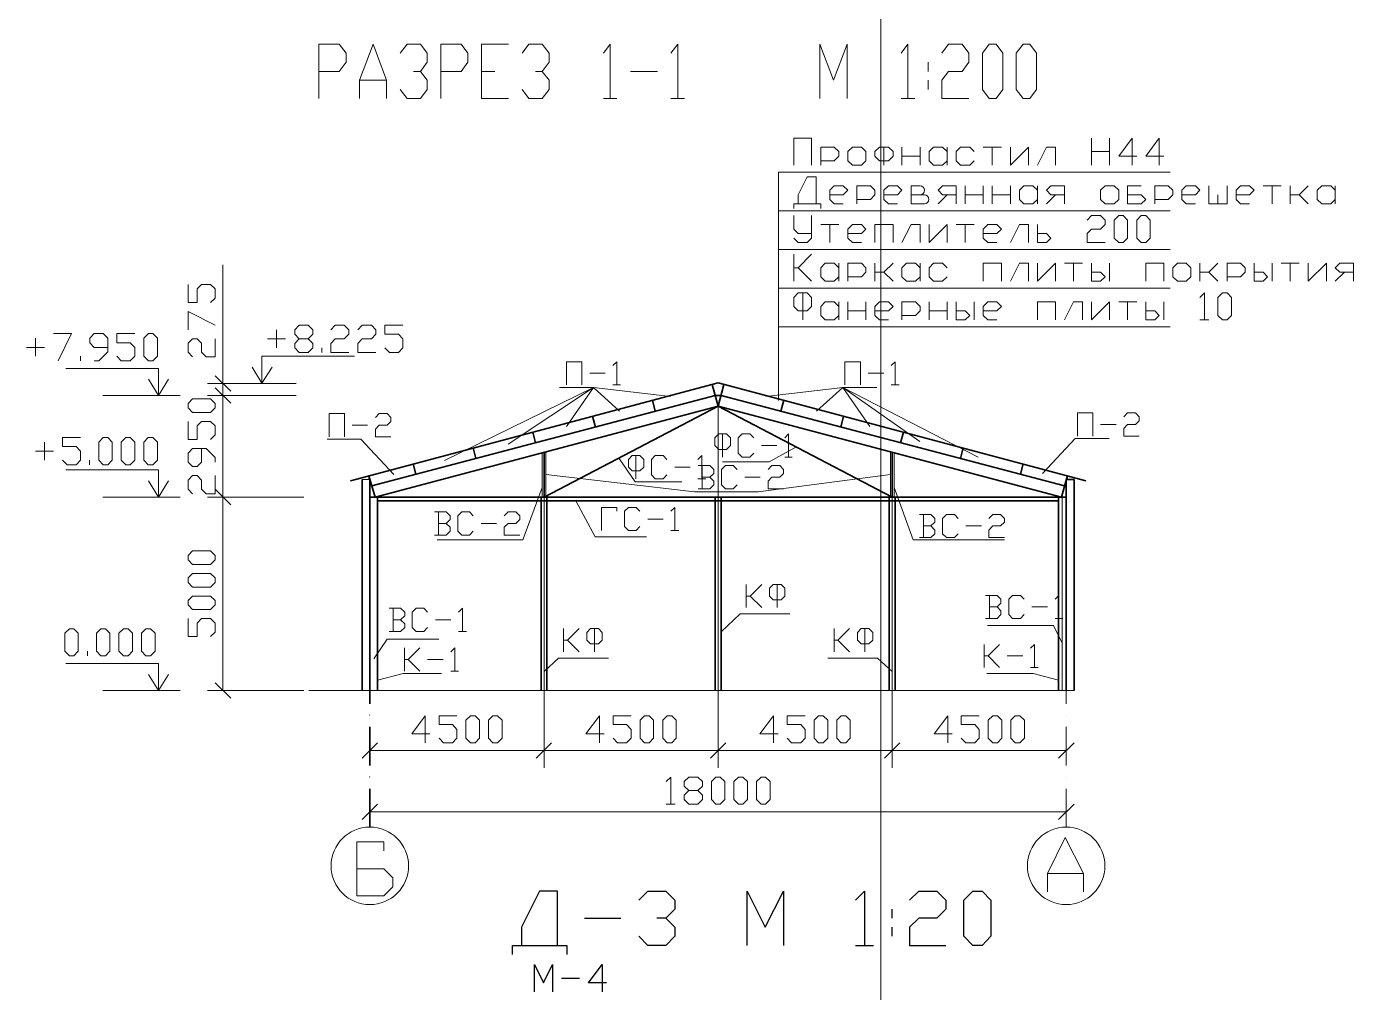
# Model space of a CAD drawing. Header units: millimetres. Extents: x -258556 to -95372, y 16759 to 83874.
# Drawn here: x -128667.5 to -128496.6, y 41715.3 to 41839.7 of the extents above; entities that cross this region are included whole.
import ezdxf

# ---------------------------------------------------------------- set-up
doc = ezdxf.new("R2010")
doc.units = ezdxf.units.MM
doc.header["$LTSCALE"] = 0.5
doc.layers.add('ТОЛСТЫЕ3', color=7, linetype='Continuous', lineweight=50)

msp = doc.modelspace()

# ---------------------------------------------------------------- linework, layer by layer
at = {"color": 7, "linetype": 'Continuous', "lineweight": 18, "true_color": 0x000007}
for points in [[(-128629.892, 41830.49), (-128629.892, 41837.46), (-128627.259, 41837.46), (-128626.398, 41836.307), (-128626.398, 41835.137), (-128627.259, 41833.967), (-128629.892, 41833.967)], [(-128624.66, 41830.49), (-128624.66, 41832.814), (-128622.905, 41837.46), (-128621.166, 41832.814), (-128621.166, 41830.49)], [(-128619.428, 41831.643), (-128618.533, 41830.49), (-128616.795, 41830.49), (-128615.935, 41831.643), (-128615.935, 41832.814), (-128616.795, 41833.967), (-128617.69, 41833.967), (-128616.795, 41833.967), (-128615.935, 41835.137), (-128615.935, 41836.307), (-128616.795, 41837.46), (-128618.533, 41837.46), (-128619.428, 41836.307)], [(-128614.179, 41830.49), (-128614.179, 41837.46), (-128611.58, 41837.46), (-128610.703, 41836.307), (-128610.703, 41835.137), (-128611.58, 41833.967), (-128614.179, 41833.967)], [(-128608.965, 41830.49), (-128608.965, 41837.46), (-128605.471, 41837.46)], [(-128603.716, 41831.643), (-128602.855, 41830.49), (-128601.117, 41830.49), (-128600.239, 41831.643), (-128600.239, 41832.814), (-128601.117, 41833.967), (-128601.977, 41833.967), (-128601.117, 41833.967), (-128600.239, 41835.137), (-128600.239, 41836.307), (-128601.117, 41837.46), (-128602.855, 41837.46), (-128603.716, 41836.307)], [(-128593.252, 41836.307), (-128592.392, 41837.46), (-128592.392, 41830.49)], [(-128584.544, 41836.307), (-128583.666, 41837.46), (-128583.666, 41830.49)], [(-128565.372, 41830.49), (-128565.372, 41837.46), (-128563.6, 41832.814), (-128561.861, 41837.46), (-128561.861, 41830.49)], [(-128554.909, 41836.307), (-128554.014, 41837.46), (-128554.014, 41830.49)], [(-128549.66, 41836.307), (-128548.782, 41837.46), (-128547.044, 41837.46), (-128546.183, 41836.307), (-128546.183, 41835.137), (-128547.044, 41833.967), (-128548.782, 41833.967), (-128549.66, 41832.814), (-128549.66, 41830.49), (-128546.183, 41830.49)], [(-128608.965, 41833.967), (-128607.226, 41833.967), (-128607.226, 41833.967)], [(-128589.776, 41833.967), (-128586.299, 41833.967), (-128586.299, 41833.967)], [(-128551.398, 41835.137), (-128551.398, 41833.967), (-128551.398, 41833.967)], [(-128624.66, 41832.814), (-128621.166, 41832.814), (-128621.166, 41832.814)], [(-128551.398, 41832.814), (-128551.398, 41831.643), (-128551.398, 41831.643)], [(-128608.965, 41830.49), (-128605.471, 41830.49), (-128605.471, 41830.49)], [(-128593.252, 41830.49), (-128591.514, 41830.49), (-128591.514, 41830.49)], [(-128584.544, 41830.49), (-128582.789, 41830.49), (-128582.789, 41830.49)], [(-128554.909, 41830.49), (-128553.136, 41830.49), (-128553.136, 41830.49)]]:
    msp.add_lwpolyline(points, dxfattribs=at)
for points in [[(-128543.55, 41830.49), (-128544.411, 41831.643), (-128544.411, 41836.307), (-128543.55, 41837.46), (-128542.673, 41837.46), (-128541.812, 41836.307), (-128541.812, 41831.643), (-128542.673, 41830.49)], [(-128539.196, 41830.49), (-128540.074, 41831.643), (-128540.074, 41836.307), (-128539.196, 41837.46), (-128538.318, 41837.46), (-128537.458, 41836.307), (-128537.458, 41831.643), (-128538.318, 41830.49)]]:
    msp.add_lwpolyline(points, close=True, dxfattribs=at)
at = {"color": 7, "linetype": 'Continuous', "lineweight": 13, "true_color": 0x000007}
for points in [[(-128568.728, 41821.885), (-128568.728, 41825.362), (-128566.422, 41825.362), (-128566.422, 41821.885)], [(-128530.368, 41821.885), (-128530.368, 41825.362), (-128530.368, 41825.362)], [(-128528.044, 41825.362), (-128528.044, 41821.885), (-128528.044, 41821.885)], [(-128524.551, 41823.056), (-128526.874, 41823.056), (-128525.136, 41825.362), (-128525.136, 41821.885)], [(-128521.057, 41823.056), (-128523.398, 41823.056), (-128521.642, 41825.362), (-128521.642, 41821.885)], [(-128565.252, 41821.885), (-128565.252, 41824.191), (-128563.514, 41824.191), (-128562.911, 41823.623), (-128562.911, 41823.056), (-128563.514, 41822.453), (-128565.252, 41822.453)], [(-128557.112, 41821.885), (-128557.112, 41824.191), (-128557.697, 41824.191), (-128558.265, 41823.623), (-128558.265, 41823.056), (-128557.697, 41822.453), (-128556.526, 41822.453), (-128555.941, 41823.056), (-128555.941, 41823.623), (-128556.526, 41824.191), (-128557.112, 41824.191)], [(-128554.788, 41821.885), (-128554.788, 41824.191), (-128554.788, 41823.056), (-128552.448, 41823.056), (-128552.448, 41824.191), (-128552.448, 41821.885)], [(-128545.478, 41822.453), (-128546.063, 41821.885), (-128547.233, 41821.885), (-128547.801, 41822.453), (-128547.801, 41823.623), (-128547.233, 41824.191), (-128546.063, 41824.191), (-128545.478, 41823.623)], [(-128543.154, 41821.885), (-128543.154, 41824.191), (-128544.325, 41824.191), (-128541.984, 41824.191)], [(-128540.831, 41824.191), (-128540.831, 41821.885), (-128538.508, 41824.191), (-128538.508, 41821.885)], [(-128537.337, 41821.885), (-128536.184, 41824.191), (-128535.014, 41824.191), (-128535.014, 41821.885)], [(-128530.368, 41823.623), (-128528.044, 41823.623), (-128528.044, 41823.623)], [(-128570.69, 41791.562), (-128570.69, 41820.99), (-128570.69, 41820.99)], [(-128570.69, 41820.99), (-128520.231, 41820.99), (-128520.231, 41820.99)], [(-128568.728, 41816.309), (-128568.728, 41816.894), (-128565.82, 41816.894), (-128565.82, 41820.388), (-128566.99, 41820.388), (-128568.16, 41818.048), (-128568.16, 41816.894), (-128565.252, 41816.894), (-128565.252, 41816.309)], [(-128564.081, 41818.048), (-128562.343, 41818.048), (-128561.758, 41818.65), (-128562.343, 41819.218), (-128563.514, 41819.218), (-128564.081, 41818.65), (-128564.081, 41817.48), (-128563.514, 41816.894), (-128562.343, 41816.894)], [(-128560.605, 41816.894), (-128560.605, 41819.218), (-128558.85, 41819.218), (-128558.265, 41818.65), (-128558.265, 41818.048), (-128558.85, 41817.48), (-128560.605, 41817.48)], [(-128557.112, 41818.048), (-128555.356, 41818.048), (-128554.788, 41818.65), (-128555.356, 41819.218), (-128556.526, 41819.218), (-128557.112, 41818.65), (-128557.112, 41817.48), (-128556.526, 41816.894), (-128555.356, 41816.894)], [(-128553.618, 41816.894), (-128553.618, 41819.218), (-128552.448, 41819.218)], [(-128550.142, 41816.894), (-128548.971, 41818.048), (-128549.556, 41818.048), (-128550.142, 41818.65), (-128549.556, 41819.218), (-128547.801, 41819.218), (-128547.801, 41818.048), (-128548.971, 41818.048), (-128547.801, 41818.048), (-128547.801, 41816.894)], [(-128546.648, 41816.894), (-128546.648, 41819.218), (-128546.648, 41818.048), (-128544.325, 41818.048), (-128544.325, 41819.218), (-128544.325, 41816.894)], [(-128543.154, 41816.894), (-128543.154, 41819.218), (-128543.154, 41818.048), (-128540.831, 41818.048), (-128540.831, 41819.218), (-128540.831, 41816.894)], [(-128536.184, 41816.894), (-128535.014, 41818.048), (-128535.599, 41818.048), (-128536.184, 41818.65), (-128535.599, 41819.218), (-128533.861, 41819.218), (-128533.861, 41818.048), (-128535.014, 41818.048), (-128533.861, 41818.048), (-128533.861, 41816.894)], [(-128523.965, 41819.218), (-128525.721, 41819.218), (-128525.721, 41816.894), (-128523.965, 41816.894), (-128523.398, 41817.48), (-128523.965, 41818.048), (-128525.721, 41818.048)], [(-128522.227, 41816.894), (-128522.227, 41819.218), (-128520.489, 41819.218), (-128519.904, 41818.65), (-128519.904, 41818.048), (-128520.489, 41817.48), (-128522.227, 41817.48)], [(-128518.734, 41818.048), (-128516.996, 41818.048), (-128516.41, 41818.65), (-128516.996, 41819.218), (-128518.166, 41819.218), (-128518.734, 41818.65), (-128518.734, 41817.48), (-128518.166, 41816.894), (-128516.996, 41816.894)], [(-128515.257, 41816.894), (-128515.257, 41819.218), (-128515.257, 41816.894), (-128514.087, 41816.894), (-128514.087, 41818.048), (-128514.087, 41816.894), (-128512.917, 41816.894), (-128512.917, 41819.218)], [(-128511.764, 41818.048), (-128510.008, 41818.048), (-128509.44, 41818.65), (-128510.008, 41819.218), (-128511.179, 41819.218), (-128511.764, 41818.65), (-128511.764, 41817.48), (-128511.179, 41816.894), (-128510.008, 41816.894)], [(-128507.117, 41816.894), (-128507.117, 41819.218), (-128508.27, 41819.218), (-128505.947, 41819.218)], [(-128504.794, 41816.894), (-128504.794, 41819.218), (-128504.794, 41818.048), (-128503.624, 41818.048), (-128502.453, 41819.218), (-128503.624, 41818.048), (-128502.453, 41816.894)], [(-128552.448, 41818.048), (-128553.618, 41818.048), (-128551.88, 41818.048)], [(-128551.88, 41816.894), (-128553.618, 41816.894), (-128553.618, 41816.894)], [(-128570.69, 41816.017), (-128520.231, 41816.017), (-128520.231, 41816.017)], [(-128568.728, 41812.489), (-128568.16, 41811.904), (-128566.99, 41811.904), (-128566.422, 41812.489), (-128566.422, 41815.397), (-128566.422, 41813.074), (-128568.16, 41813.074), (-128568.728, 41813.659), (-128568.728, 41815.397)], [(-128530.953, 41814.812), (-128530.368, 41815.397), (-128529.197, 41815.397), (-128528.629, 41814.812), (-128528.629, 41814.244), (-128529.197, 41813.659), (-128530.368, 41813.659), (-128530.953, 41813.074), (-128530.953, 41811.904), (-128528.629, 41811.904)], [(-128564.081, 41811.904), (-128564.081, 41814.244), (-128565.252, 41814.244), (-128562.911, 41814.244)], [(-128561.758, 41813.074), (-128560.02, 41813.074), (-128559.435, 41813.659), (-128560.02, 41814.244), (-128561.173, 41814.244), (-128561.758, 41813.659), (-128561.758, 41812.489), (-128561.173, 41811.904), (-128560.02, 41811.904)], [(-128558.265, 41811.904), (-128558.265, 41814.244), (-128555.941, 41814.244), (-128555.941, 41811.904)], [(-128554.788, 41811.904), (-128553.618, 41814.244), (-128552.448, 41814.244), (-128552.448, 41811.904)], [(-128551.295, 41814.244), (-128551.295, 41811.904), (-128548.971, 41814.244), (-128548.971, 41811.904)], [(-128546.648, 41811.904), (-128546.648, 41814.244), (-128547.801, 41814.244), (-128545.478, 41814.244)], [(-128544.325, 41813.074), (-128542.569, 41813.074), (-128541.984, 41813.659), (-128542.569, 41814.244), (-128543.74, 41814.244), (-128544.325, 41813.659), (-128544.325, 41812.489), (-128543.74, 41811.904), (-128542.569, 41811.904)], [(-128540.831, 41811.904), (-128539.661, 41814.244), (-128538.508, 41814.244), (-128538.508, 41811.904)], [(-128570.69, 41811.026), (-128520.231, 41811.026), (-128520.231, 41811.026)], [(-128568.728, 41806.93), (-128568.728, 41810.424), (-128568.728, 41810.424)], [(-128566.422, 41810.424), (-128568.16, 41808.668), (-128568.728, 41808.668)], [(-128642.248, 41809.064), (-128642.248, 41793.765), (-128642.248, 41791.785)], [(-128568.16, 41808.668), (-128566.422, 41806.93), (-128566.422, 41806.93)], [(-128561.758, 41806.93), (-128561.758, 41809.253), (-128560.02, 41809.253), (-128559.435, 41808.668), (-128559.435, 41808.083), (-128560.02, 41807.515), (-128561.758, 41807.515)], [(-128558.265, 41806.93), (-128558.265, 41809.253), (-128558.265, 41808.083), (-128557.112, 41808.083), (-128555.941, 41809.253), (-128557.112, 41808.083), (-128555.941, 41806.93)], [(-128548.971, 41807.515), (-128549.556, 41806.93), (-128550.709, 41806.93), (-128551.295, 41807.515), (-128551.295, 41808.668), (-128550.709, 41809.253), (-128549.556, 41809.253), (-128548.971, 41808.668)], [(-128544.325, 41806.93), (-128544.325, 41809.253), (-128541.984, 41809.253), (-128541.984, 41806.93)], [(-128540.831, 41806.93), (-128539.661, 41809.253), (-128538.508, 41809.253), (-128538.508, 41806.93)], [(-128537.337, 41809.253), (-128537.337, 41806.93), (-128535.014, 41809.253), (-128535.014, 41806.93)], [(-128532.691, 41806.93), (-128532.691, 41809.253), (-128533.861, 41809.253), (-128531.521, 41809.253)], [(-128528.044, 41806.93), (-128528.044, 41809.253), (-128528.044, 41809.253)], [(-128523.398, 41806.93), (-128523.398, 41809.253), (-128521.057, 41809.253), (-128521.057, 41806.93)], [(-128516.41, 41806.93), (-128516.41, 41809.253), (-128516.41, 41808.083), (-128515.257, 41808.083), (-128514.087, 41809.253), (-128515.257, 41808.083), (-128514.087, 41806.93)], [(-128512.917, 41806.93), (-128512.917, 41809.253), (-128511.179, 41809.253), (-128510.593, 41808.668), (-128510.593, 41808.083), (-128511.179, 41807.515), (-128512.917, 41807.515)], [(-128507.117, 41806.93), (-128507.117, 41809.253), (-128507.117, 41809.253)], [(-128504.794, 41806.93), (-128504.794, 41809.253), (-128505.947, 41809.253), (-128503.624, 41809.253)], [(-128502.453, 41809.253), (-128502.453, 41806.93), (-128500.13, 41809.253), (-128500.13, 41806.93)], [(-128498.977, 41806.93), (-128497.807, 41808.083), (-128498.392, 41808.083), (-128498.977, 41808.668), (-128498.392, 41809.253), (-128496.636, 41809.253), (-128496.636, 41808.083), (-128497.807, 41808.083), (-128496.636, 41808.083), (-128496.636, 41806.93)], [(-128643.832, 41804.194), (-128643.264, 41804.762), (-128643.264, 41805.932), (-128643.832, 41806.5), (-128645.002, 41806.5), (-128645.57, 41805.932), (-128645.57, 41804.194), (-128646.74, 41804.194), (-128646.74, 41806.5)], [(-128642.248, 41790.219), (-128642.248, 41792.233), (-128642.248, 41807.498)], [(-128570.69, 41806.035), (-128520.231, 41806.035), (-128520.231, 41806.035)], [(-128567.575, 41801.939), (-128567.575, 41805.433), (-128568.16, 41805.433), (-128568.728, 41804.848), (-128568.728, 41803.677), (-128568.16, 41803.109), (-128566.99, 41803.109), (-128566.422, 41803.677), (-128566.422, 41804.848), (-128566.99, 41805.433), (-128567.575, 41805.433)], [(-128516.41, 41804.848), (-128515.825, 41805.433), (-128515.825, 41801.939)], [(-128646.74, 41800.683), (-128646.74, 41803.023), (-128643.264, 41801.285)], [(-128561.758, 41801.939), (-128561.758, 41804.28), (-128561.758, 41803.109), (-128559.435, 41803.109), (-128559.435, 41804.28), (-128559.435, 41801.939)], [(-128558.265, 41803.109), (-128556.526, 41803.109), (-128555.941, 41803.677), (-128556.526, 41804.28), (-128557.697, 41804.28), (-128558.265, 41803.677), (-128558.265, 41802.524), (-128557.697, 41801.939), (-128556.526, 41801.939)], [(-128554.788, 41801.939), (-128554.788, 41804.28), (-128553.05, 41804.28), (-128552.448, 41803.677), (-128552.448, 41803.109), (-128553.05, 41802.524), (-128554.788, 41802.524)], [(-128551.295, 41801.939), (-128551.295, 41804.28), (-128551.295, 41803.109), (-128548.971, 41803.109), (-128548.971, 41804.28), (-128548.971, 41801.939)], [(-128545.478, 41801.939), (-128545.478, 41804.28), (-128545.478, 41804.28)], [(-128544.325, 41803.109), (-128542.569, 41803.109), (-128541.984, 41803.677), (-128542.569, 41804.28), (-128543.74, 41804.28), (-128544.325, 41803.677), (-128544.325, 41802.524), (-128543.74, 41801.939), (-128542.569, 41801.939)], [(-128537.337, 41801.939), (-128537.337, 41804.28), (-128535.014, 41804.28), (-128535.014, 41801.939)], [(-128533.861, 41801.939), (-128532.691, 41804.28), (-128531.521, 41804.28), (-128531.521, 41801.939)], [(-128530.368, 41804.28), (-128530.368, 41801.939), (-128528.044, 41804.28), (-128528.044, 41801.939)], [(-128525.721, 41801.939), (-128525.721, 41804.28), (-128526.874, 41804.28), (-128524.551, 41804.28)], [(-128521.057, 41801.939), (-128521.057, 41804.28), (-128521.057, 41804.28)], [(-128631.268, 41799.513), (-128630.683, 41798.927), (-128630.683, 41798.36), (-128631.268, 41797.757), (-128632.439, 41797.757), (-128633.007, 41798.36), (-128633.007, 41798.927), (-128632.439, 41799.513), (-128631.268, 41799.513), (-128630.683, 41800.098), (-128630.683, 41800.666), (-128631.268, 41801.268), (-128632.439, 41801.268), (-128633.007, 41800.666), (-128633.007, 41800.098), (-128632.439, 41799.513)], [(-128628.36, 41800.666), (-128627.775, 41801.268), (-128626.622, 41801.268), (-128626.037, 41800.666), (-128626.037, 41800.098), (-128626.622, 41799.513), (-128627.775, 41799.513), (-128628.36, 41798.927), (-128628.36, 41797.757), (-128626.037, 41797.757)], [(-128624.866, 41800.666), (-128624.299, 41801.268), (-128623.128, 41801.268), (-128622.543, 41800.666), (-128622.543, 41800.098), (-128623.128, 41799.513), (-128624.299, 41799.513), (-128624.866, 41798.927), (-128624.866, 41797.757), (-128622.543, 41797.757)], [(-128621.39, 41798.36), (-128620.805, 41797.757), (-128619.635, 41797.757), (-128619.067, 41798.36), (-128619.067, 41799.513), (-128619.635, 41800.098), (-128621.39, 41800.098), (-128621.39, 41801.268), (-128619.067, 41801.268)], [(-128516.41, 41801.939), (-128515.257, 41801.939), (-128515.257, 41801.939)], [(-128666.394, 41797.275), (-128666.394, 41799.581), (-128666.394, 41799.581)], [(-128664.053, 41800.184), (-128661.747, 41800.184), (-128663.485, 41796.673)], [(-128658.839, 41796.673), (-128658.236, 41796.673), (-128657.083, 41797.843), (-128657.083, 41799.581), (-128657.668, 41800.184), (-128658.839, 41800.184), (-128659.406, 41799.581), (-128659.406, 41799.014), (-128658.839, 41798.411), (-128657.083, 41798.411)], [(-128655.93, 41797.275), (-128655.345, 41796.673), (-128654.192, 41796.673), (-128653.59, 41797.275), (-128653.59, 41798.411), (-128654.192, 41799.014), (-128655.93, 41799.014), (-128655.93, 41800.184), (-128653.59, 41800.184)], [(-128635.347, 41798.36), (-128635.347, 41800.666), (-128635.347, 41800.666)], [(-128570.69, 41801.061), (-128520.231, 41801.061), (-128520.231, 41801.061)], [(-128665.223, 41798.411), (-128667.547, 41798.411), (-128667.547, 41798.411)], [(-128646.172, 41797.206), (-128646.74, 41797.774), (-128646.74, 41798.945), (-128646.172, 41799.513), (-128645.57, 41799.513), (-128645.002, 41798.945), (-128645.002, 41797.774), (-128644.4, 41797.206), (-128643.264, 41797.206), (-128643.264, 41799.513)], [(-128634.177, 41799.513), (-128636.5, 41799.513), (-128636.5, 41799.513)], [(-128629.53, 41797.757), (-128629.53, 41798.36), (-128629.53, 41798.36)], [(-128660.577, 41796.673), (-128660.577, 41797.275), (-128660.577, 41797.275)], [(-128635.915, 41795.864), (-128637.223, 41793.816), (-128637.223, 41797.293)], [(-128637.223, 41797.293), (-128625.297, 41797.293), (-128625.297, 41797.293)], [(-128598.019, 41793.575), (-128598.019, 41796.57), (-128596.006, 41796.57), (-128596.006, 41793.575)], [(-128592.013, 41796.071), (-128591.531, 41796.57), (-128591.531, 41793.575)], [(-128562.154, 41793.575), (-128562.154, 41796.57), (-128560.14, 41796.57), (-128560.14, 41793.575)], [(-128556.165, 41796.071), (-128555.649, 41796.57), (-128555.649, 41793.575)], [(-128649.27, 41794.298), (-128650.543, 41792.233), (-128650.543, 41795.709), (-128662.47, 41795.709)], [(-128637.223, 41793.816), (-128638.497, 41795.864), (-128638.497, 41795.864)], [(-128595.007, 41795.072), (-128593.011, 41795.072), (-128593.011, 41795.072)], [(-128559.159, 41795.072), (-128557.146, 41795.072), (-128557.146, 41795.072)], [(-128650.543, 41792.233), (-128651.851, 41794.298), (-128651.851, 41794.298)], [(-128632.817, 41793.765), (-128644.245, 41793.765), (-128642.885, 41793.765)], [(-128643.264, 41793.214), (-128641.25, 41791.217), (-128641.25, 41791.217)], [(-128642.248, 41794.212), (-128642.248, 41792.233), (-128642.248, 41779.119), (-128642.248, 41777.14)], [(-128625.83, 41781.236), (-128578.469, 41793.833), (-128578.469, 41793.833)], [(-128613.697, 41783.834), (-128594.526, 41793.248), (-128605.505, 41785.951)], [(-128598.914, 41793.248), (-128594.526, 41793.248), (-128584.596, 41792.078)], [(-128598.019, 41788.223), (-128594.526, 41793.248), (-128591.152, 41790.185)], [(-128592.013, 41793.575), (-128591.032, 41793.575), (-128591.032, 41793.575)], [(-128531.108, 41781.236), (-128578.469, 41793.833), (-128578.469, 41793.833)], [(-128558.024, 41793.248), (-128562.412, 41793.248), (-128572.342, 41792.078)], [(-128558.936, 41788.223), (-128562.412, 41793.248), (-128565.785, 41790.185)], [(-128552.482, 41786.295), (-128562.412, 41793.248), (-128544.961, 41784.248)], [(-128556.165, 41793.575), (-128555.167, 41793.575), (-128555.167, 41793.575)], [(-128647.755, 41792.233), (-128657.703, 41792.233), (-128657.703, 41792.233)], [(-128632.817, 41792.233), (-128644.245, 41792.233), (-128644.245, 41792.233)], [(-128632.817, 41792.233), (-128644.245, 41792.233), (-128642.885, 41792.233)], [(-128622.664, 41779.119), (-128623.077, 41780.582), (-128578.847, 41792.233)], [(-128534.257, 41779.119), (-128533.861, 41780.582), (-128578.09, 41792.233), (-128578.847, 41792.233)], [(-128628.584, 41786.898), (-128628.584, 41789.892), (-128626.605, 41789.892), (-128626.605, 41786.898)], [(-128622.664, 41779.119), (-128578.469, 41790.822), (-128578.469, 41790.822)], [(-128622.612, 41789.393), (-128622.113, 41789.892), (-128621.115, 41789.892), (-128620.616, 41789.393), (-128620.616, 41788.877), (-128621.115, 41788.395), (-128622.113, 41788.395), (-128622.612, 41787.896), (-128622.612, 41786.898), (-128620.616, 41786.898)], [(-128534.257, 41779.119), (-128578.469, 41790.822), (-128578.469, 41790.822)], [(-128578.469, 41779.119), (-128578.469, 41790.822), (-128578.469, 41790.822)], [(-128532.192, 41786.984), (-128532.192, 41789.978), (-128530.213, 41789.978), (-128530.213, 41786.984)], [(-128526.22, 41789.479), (-128525.721, 41789.978), (-128524.723, 41789.978), (-128524.224, 41789.479), (-128524.224, 41788.963), (-128524.723, 41788.481), (-128525.721, 41788.481), (-128526.22, 41787.982), (-128526.22, 41786.984), (-128524.224, 41786.984)], [(-128643.832, 41786.554), (-128643.264, 41787.139), (-128643.264, 41788.292), (-128643.832, 41788.877), (-128645.002, 41788.877), (-128645.57, 41788.292), (-128645.57, 41786.554), (-128646.74, 41786.554), (-128646.74, 41788.877)], [(-128625.606, 41788.395), (-128623.61, 41788.395), (-128623.61, 41788.395)], [(-128529.214, 41788.481), (-128527.218, 41788.481), (-128527.218, 41788.481)], [(-128665.241, 41783.886), (-128665.241, 41786.192), (-128665.241, 41786.192)], [(-128662.9, 41783.886), (-128662.332, 41783.284), (-128661.162, 41783.284), (-128660.577, 41783.886), (-128660.577, 41785.022), (-128661.162, 41785.624), (-128662.9, 41785.624), (-128662.9, 41786.795), (-128660.577, 41786.795)], [(-128628.825, 41786.571), (-128624.471, 41786.571), (-128620.22, 41782.045)], [(-128577.884, 41784.282), (-128577.884, 41787.276), (-128578.383, 41787.276), (-128578.882, 41786.76), (-128578.882, 41785.779), (-128578.383, 41785.263), (-128577.385, 41785.263), (-128576.886, 41785.779), (-128576.886, 41786.76), (-128577.385, 41787.276), (-128577.884, 41787.276)], [(-128573.891, 41784.781), (-128574.39, 41784.282), (-128575.388, 41784.282), (-128575.887, 41784.781), (-128575.887, 41786.76), (-128575.388, 41787.276), (-128574.39, 41787.276), (-128573.891, 41786.76)], [(-128569.898, 41786.76), (-128569.417, 41787.276), (-128569.417, 41784.282)], [(-128554.96, 41786.123), (-128547.25, 41784.093), (-128547.25, 41784.093)], [(-128528.096, 41786.657), (-128532.484, 41786.657), (-128536.701, 41782.148)], [(-128664.07, 41785.022), (-128666.394, 41785.022), (-128666.394, 41785.022)], [(-128643.264, 41783.645), (-128643.264, 41784.23), (-128644.4, 41785.383), (-128646.172, 41785.383), (-128646.74, 41784.798), (-128646.74, 41783.645), (-128646.172, 41783.06), (-128645.57, 41783.06), (-128645.002, 41783.645), (-128645.002, 41785.383)], [(-128601.134, 41779.119), (-128601.134, 41784.833), (-128601.134, 41784.833)], [(-128600.652, 41779.119), (-128600.652, 41784.953), (-128600.652, 41784.953)], [(-128589.053, 41781.494), (-128589.053, 41784.471), (-128589.535, 41784.471), (-128590.034, 41783.989), (-128590.034, 41782.991), (-128589.535, 41782.492), (-128588.537, 41782.492), (-128588.038, 41782.991), (-128588.038, 41783.989), (-128588.537, 41784.471), (-128589.053, 41784.471)], [(-128585.06, 41781.993), (-128585.542, 41781.494), (-128586.557, 41781.494), (-128587.039, 41781.993), (-128587.039, 41783.989), (-128586.557, 41784.471), (-128585.542, 41784.471), (-128585.06, 41783.989)], [(-128581.068, 41783.989), (-128580.568, 41784.471), (-128580.568, 41781.494)], [(-128577.918, 41783.662), (-128571.912, 41783.662), (-128568.47, 41785.538)], [(-128572.893, 41785.779), (-128570.914, 41785.779), (-128570.914, 41785.779)], [(-128569.898, 41784.282), (-128568.917, 41784.282), (-128568.917, 41784.282)], [(-128556.285, 41779.119), (-128556.285, 41784.953), (-128556.285, 41784.953)], [(-128556.045, 41744.235), (-128556.045, 41784.901), (-128556.045, 41784.901)], [(-128555.804, 41779.119), (-128555.804, 41784.833), (-128555.804, 41784.833)], [(-128649.27, 41781.201), (-128650.543, 41779.119), (-128650.543, 41782.63), (-128662.47, 41782.63)], [(-128659.424, 41783.284), (-128659.424, 41783.886), (-128659.424, 41783.886)], [(-128583.15, 41781.081), (-128589.156, 41781.081), (-128591.204, 41784.093)], [(-128584.045, 41782.991), (-128582.066, 41782.991), (-128582.066, 41782.991)], [(-128579.536, 41781.683), (-128579.02, 41782.165), (-128579.02, 41782.664), (-128579.536, 41783.181), (-128581.033, 41783.181)], [(-128580.517, 41783.181), (-128580.517, 41780.186), (-128580.517, 41780.186)], [(-128576.025, 41780.685), (-128576.541, 41780.186), (-128577.522, 41780.186), (-128578.039, 41780.685), (-128578.039, 41782.664), (-128577.522, 41783.181), (-128576.541, 41783.181), (-128576.025, 41782.664)], [(-128572.032, 41782.664), (-128571.551, 41783.181), (-128570.535, 41783.181), (-128570.053, 41782.664), (-128570.053, 41782.165), (-128570.535, 41781.683), (-128571.551, 41781.683), (-128572.032, 41781.167), (-128572.032, 41780.186), (-128570.053, 41780.186)], [(-128650.543, 41779.119), (-128651.851, 41781.201), (-128651.851, 41781.201)], [(-128646.172, 41779.566), (-128646.74, 41780.152), (-128646.74, 41781.322), (-128646.172, 41781.89), (-128645.57, 41781.89), (-128645.002, 41781.322), (-128645.002, 41780.152), (-128644.4, 41779.566), (-128643.264, 41779.566), (-128643.264, 41781.89)], [(-128623.318, 41781.391), (-128624.316, 41781.391), (-128624.316, 41781.391)], [(-128623.077, 41780.582), (-128623.472, 41781.924), (-128623.472, 41781.924)], [(-128623.472, 41781.924), (-128623.472, 41781.391), (-128623.318, 41781.391)], [(-128600.652, 41782.045), (-128581.515, 41779.79), (-128573.323, 41779.79), (-128556.285, 41782.045)], [(-128581.068, 41781.494), (-128580.052, 41781.494), (-128580.052, 41781.494)], [(-128581.033, 41780.186), (-128579.536, 41780.186), (-128579.02, 41780.685), (-128579.02, 41781.167), (-128579.536, 41781.683), (-128580.517, 41781.683)], [(-128575.027, 41781.683), (-128573.048, 41781.683), (-128573.048, 41781.683)], [(-128533.861, 41780.582), (-128533.465, 41781.924), (-128533.465, 41781.924)], [(-128533.465, 41781.924), (-128533.465, 41781.391), (-128533.62, 41781.391)], [(-128533.62, 41776.434), (-128533.62, 41781.391), (-128533.62, 41781.391)], [(-128647.755, 41779.119), (-128657.703, 41779.119), (-128657.703, 41779.119)], [(-128631.819, 41779.119), (-128644.245, 41779.119), (-128644.245, 41779.119)], [(-128641.25, 41778.138), (-128643.264, 41780.134), (-128643.264, 41780.134)], [(-128641.25, 41778.138), (-128643.264, 41780.134), (-128643.264, 41780.134)], [(-128642.248, 41754.216), (-128642.248, 41779.119), (-128642.248, 41779.119)], [(-128641.629, 41779.119), (-128640.269, 41779.119), (-128640.269, 41779.119)], [(-128614.678, 41773.612), (-128603.612, 41773.612), (-128601.134, 41780.358)], [(-128600.893, 41744.235), (-128600.893, 41780.1), (-128600.893, 41780.1)], [(-128578.469, 41744.235), (-128578.469, 41780.1), (-128578.469, 41780.1)], [(-128541.588, 41773.612), (-128553.343, 41773.612), (-128555.804, 41780.358)], [(-128534.136, 41779.119), (-128534.136, 41754.216), (-128534.136, 41754.216)], [(-128533.62, 41754.216), (-128533.62, 41779.119), (-128533.62, 41779.119)], [(-128596.814, 41778.637), (-128594.285, 41773.99), (-128587.693, 41773.99)], [(-128593.51, 41774.834), (-128593.51, 41777.794), (-128591.514, 41777.794), (-128591.514, 41777.312)], [(-128588.537, 41775.316), (-128589.018, 41774.834), (-128590.034, 41774.834), (-128590.516, 41775.316), (-128590.516, 41777.312), (-128590.034, 41777.794), (-128589.018, 41777.794), (-128588.537, 41777.312)], [(-128584.544, 41777.312), (-128584.045, 41777.794), (-128584.045, 41774.834)], [(-128613.491, 41775.729), (-128612.992, 41776.245), (-128612.992, 41776.727), (-128613.491, 41777.226), (-128614.988, 41777.226)], [(-128614.988, 41774.231), (-128613.491, 41774.231), (-128612.992, 41774.731), (-128612.992, 41775.23), (-128613.491, 41775.729), (-128614.489, 41775.729)], [(-128614.489, 41777.226), (-128614.489, 41774.231), (-128614.489, 41774.231)], [(-128610.014, 41774.731), (-128610.496, 41774.231), (-128611.494, 41774.231), (-128611.994, 41774.731), (-128611.994, 41776.727), (-128611.494, 41777.226), (-128610.496, 41777.226), (-128610.014, 41776.727)], [(-128608.999, 41775.729), (-128607.02, 41775.729), (-128607.02, 41775.729)], [(-128606.022, 41776.727), (-128605.523, 41777.226), (-128604.524, 41777.226), (-128604.025, 41776.727), (-128604.025, 41776.245), (-128604.524, 41775.729), (-128605.523, 41775.729), (-128606.022, 41775.23), (-128606.022, 41774.231), (-128604.025, 41774.231)], [(-128587.521, 41776.297), (-128585.542, 41776.297), (-128585.542, 41776.297)], [(-128551.054, 41775.402), (-128550.537, 41775.901), (-128550.537, 41776.383), (-128551.054, 41776.899), (-128552.551, 41776.899)], [(-128552.035, 41776.899), (-128552.035, 41773.904), (-128552.035, 41773.904)], [(-128547.56, 41774.404), (-128548.042, 41773.904), (-128549.04, 41773.904), (-128549.556, 41774.404), (-128549.556, 41776.383), (-128549.04, 41776.899), (-128548.042, 41776.899), (-128547.56, 41776.383)], [(-128543.585, 41776.383), (-128543.068, 41776.899), (-128542.087, 41776.899), (-128541.571, 41776.383), (-128541.571, 41775.901), (-128542.087, 41775.402), (-128543.068, 41775.402), (-128543.585, 41774.885), (-128543.585, 41773.904), (-128541.571, 41773.904)], [(-128584.544, 41774.834), (-128583.546, 41774.834), (-128583.546, 41774.834)], [(-128552.551, 41773.904), (-128551.054, 41773.904), (-128550.537, 41774.404), (-128550.537, 41774.885), (-128551.054, 41775.402), (-128552.035, 41775.402)], [(-128546.545, 41775.402), (-128544.566, 41775.402), (-128544.566, 41775.402)], [(-128533.62, 41774.937), (-128533.637, 41774.954), (-128533.637, 41774.954)], [(-128533.62, 41768.466), (-128533.62, 41773.44), (-128533.62, 41773.44)], [(-128574.838, 41764.921), (-128574.838, 41767.881), (-128574.838, 41767.881)], [(-128572.824, 41767.881), (-128574.339, 41766.384), (-128574.838, 41766.384)], [(-128570.845, 41764.921), (-128570.845, 41767.881), (-128571.361, 41767.881), (-128571.843, 41767.399), (-128571.843, 41766.384), (-128571.361, 41765.902), (-128570.346, 41765.902), (-128569.864, 41766.384), (-128569.864, 41767.399), (-128570.346, 41767.881), (-128570.845, 41767.881)], [(-128574.339, 41766.384), (-128572.824, 41764.921), (-128572.824, 41764.921)], [(-128542.535, 41764.973), (-128542.036, 41765.472), (-128542.036, 41765.971), (-128542.535, 41766.47), (-128544.015, 41766.47)], [(-128543.533, 41766.47), (-128543.533, 41763.475), (-128543.533, 41763.475)], [(-128539.041, 41763.992), (-128539.54, 41763.475), (-128540.539, 41763.475), (-128541.038, 41763.992), (-128541.038, 41765.971), (-128540.539, 41766.47), (-128539.54, 41766.47), (-128539.041, 41765.971)], [(-128535.049, 41765.971), (-128534.567, 41766.47), (-128534.567, 41763.475)], [(-128533.62, 41766.969), (-128533.637, 41766.986), (-128533.637, 41766.986)], [(-128533.62, 41760.481), (-128533.62, 41765.472), (-128533.62, 41765.472)], [(-128619.359, 41763.303), (-128618.843, 41763.82), (-128618.843, 41764.301), (-128619.359, 41764.8), (-128620.857, 41764.8)], [(-128620.34, 41764.8), (-128620.34, 41761.806), (-128620.34, 41761.806)], [(-128615.883, 41762.322), (-128616.365, 41761.806), (-128617.38, 41761.806), (-128617.862, 41762.322), (-128617.862, 41764.301), (-128617.38, 41764.8), (-128616.365, 41764.8), (-128615.883, 41764.301)], [(-128611.89, 41764.301), (-128611.374, 41764.8), (-128611.374, 41761.806)], [(-128569.227, 41764.078), (-128575.646, 41764.078), (-128578.09, 41761.789)], [(-128544.015, 41763.475), (-128542.535, 41763.475), (-128542.036, 41763.992), (-128542.036, 41764.473), (-128542.535, 41764.973), (-128543.533, 41764.973)], [(-128538.043, 41764.973), (-128536.064, 41764.973), (-128536.064, 41764.973)], [(-128643.832, 41761.152), (-128643.264, 41761.737), (-128643.264, 41762.89), (-128643.832, 41763.475), (-128645.002, 41763.475), (-128645.57, 41762.89), (-128645.57, 41761.152), (-128646.74, 41761.152), (-128646.74, 41763.475)], [(-128620.857, 41761.806), (-128619.359, 41761.806), (-128618.843, 41762.322), (-128618.843, 41762.804), (-128619.359, 41763.303), (-128620.34, 41763.303)], [(-128614.885, 41763.303), (-128612.888, 41763.303), (-128612.888, 41763.303)], [(-128598.381, 41759.207), (-128598.381, 41762.185), (-128598.381, 41762.185)], [(-128596.384, 41762.185), (-128597.882, 41760.705), (-128598.381, 41760.705)], [(-128594.405, 41759.207), (-128594.405, 41762.185), (-128594.904, 41762.185), (-128595.386, 41761.703), (-128595.386, 41760.705), (-128594.904, 41760.205), (-128593.889, 41760.205), (-128593.407, 41760.705), (-128593.407, 41761.703), (-128593.889, 41762.185), (-128594.405, 41762.185)], [(-128563.531, 41759.207), (-128563.531, 41762.185), (-128563.531, 41762.185)], [(-128561.552, 41762.185), (-128563.049, 41760.705), (-128563.531, 41760.705)], [(-128559.555, 41759.207), (-128559.555, 41762.185), (-128560.054, 41762.185), (-128560.536, 41761.703), (-128560.536, 41760.705), (-128560.054, 41760.205), (-128559.056, 41760.205), (-128558.557, 41760.705), (-128558.557, 41761.703), (-128559.056, 41762.185), (-128559.555, 41762.185)], [(-128543.757, 41762.598), (-128535.255, 41762.598), (-128535.255, 41762.598)], [(-128535.255, 41762.598), (-128534.136, 41760.309), (-128534.136, 41760.309)], [(-128535.049, 41763.475), (-128534.068, 41763.475), (-128534.068, 41763.475)], [(-128622.818, 41758.312), (-128621.097, 41760.825), (-128621.097, 41760.825)], [(-128621.097, 41760.825), (-128614.437, 41760.825), (-128614.437, 41760.825)], [(-128611.89, 41761.806), (-128610.892, 41761.806), (-128610.892, 41761.806)], [(-128597.882, 41760.705), (-128596.384, 41759.207), (-128596.384, 41759.207)], [(-128563.049, 41760.705), (-128561.552, 41759.207), (-128561.552, 41759.207)], [(-128659.716, 41758.674), (-128659.716, 41759.259), (-128659.716, 41759.259)], [(-128618.877, 41756.712), (-128618.877, 41759.689), (-128618.877, 41759.689)], [(-128616.881, 41759.689), (-128618.396, 41758.209), (-128618.877, 41758.209)], [(-128612.906, 41759.207), (-128612.389, 41759.689), (-128612.389, 41756.712)], [(-128544.187, 41757.159), (-128544.187, 41760.154), (-128544.187, 41760.154)], [(-128542.208, 41760.154), (-128543.705, 41758.657), (-128544.187, 41758.657)], [(-128543.705, 41758.657), (-128542.208, 41757.159), (-128542.208, 41757.159)], [(-128541.227, 41758.657), (-128539.213, 41758.657), (-128539.213, 41758.657)], [(-128538.232, 41759.655), (-128537.716, 41760.154), (-128537.716, 41757.159)], [(-128533.62, 41758.984), (-128533.637, 41759.001), (-128533.637, 41759.001)], [(-128649.27, 41756.282), (-128650.543, 41754.216), (-128650.543, 41757.71), (-128662.47, 41757.71)], [(-128618.396, 41758.209), (-128616.881, 41756.712), (-128616.881, 41756.712)], [(-128615.9, 41758.209), (-128613.887, 41758.209), (-128613.887, 41758.209)], [(-128600.893, 41756.677), (-128599.017, 41758.364), (-128592.598, 41758.364)], [(-128556.045, 41756.677), (-128557.92, 41758.364), (-128564.357, 41758.364)], [(-128538.232, 41757.159), (-128537.234, 41757.159), (-128537.234, 41757.159)], [(-128533.62, 41752.513), (-128533.62, 41757.486), (-128533.62, 41757.486)], [(-128650.543, 41754.216), (-128651.851, 41756.282), (-128651.851, 41756.282)], [(-128643.264, 41755.215), (-128641.25, 41753.218), (-128641.25, 41753.218)], [(-128622.337, 41755.524), (-128619.05, 41756.385), (-128614.11, 41756.385)], [(-128612.906, 41756.712), (-128611.907, 41756.712), (-128611.907, 41756.712)], [(-128534.618, 41755.524), (-128537.871, 41756.385), (-128543.843, 41756.385)], [(-128647.755, 41754.216), (-128657.703, 41754.216), (-128657.703, 41754.216)], [(-128631.819, 41754.216), (-128644.245, 41754.216), (-128644.245, 41754.216)], [(-128631.2, 41754.216), (-128532.622, 41754.216), (-128532.622, 41754.216)], [(-128615.59, 41748.64), (-128617.931, 41748.64), (-128616.193, 41750.964), (-128616.193, 41747.47)], [(-128614.42, 41748.055), (-128613.852, 41747.47), (-128612.682, 41747.47), (-128612.114, 41748.055), (-128612.114, 41749.208), (-128612.682, 41749.811), (-128614.42, 41749.811), (-128614.42, 41750.964), (-128612.114, 41750.964)], [(-128593.166, 41748.64), (-128595.507, 41748.64), (-128593.751, 41750.964), (-128593.751, 41747.47)], [(-128591.996, 41748.055), (-128591.428, 41747.47), (-128590.258, 41747.47), (-128589.69, 41748.055), (-128589.69, 41749.208), (-128590.258, 41749.811), (-128591.996, 41749.811), (-128591.996, 41750.964), (-128589.69, 41750.964)], [(-128570.742, 41748.64), (-128573.082, 41748.64), (-128571.327, 41750.964), (-128571.327, 41747.47)], [(-128569.571, 41748.055), (-128569.003, 41747.47), (-128567.833, 41747.47), (-128567.265, 41748.055), (-128567.265, 41749.208), (-128567.833, 41749.811), (-128569.571, 41749.811), (-128569.571, 41750.964), (-128567.265, 41750.964)], [(-128548.317, 41748.64), (-128550.658, 41748.64), (-128548.902, 41750.964), (-128548.902, 41747.47)], [(-128547.147, 41748.055), (-128546.579, 41747.47), (-128545.409, 41747.47), (-128544.841, 41748.055), (-128544.841, 41749.208), (-128545.409, 41749.811), (-128547.147, 41749.811), (-128547.147, 41750.964), (-128544.841, 41750.964)], [(-128533.62, 41751.015), (-128533.637, 41751.033), (-128533.637, 41751.033)], [(-128623.318, 41747.092), (-128623.318, 41748.486), (-128623.318, 41748.486)], [(-128600.893, 41747.092), (-128600.893, 41748.486), (-128600.893, 41748.486)], [(-128600.893, 41747.092), (-128600.893, 41748.486), (-128600.893, 41748.486)], [(-128578.469, 41747.092), (-128578.469, 41748.486), (-128578.469, 41748.486)], [(-128578.469, 41747.092), (-128578.469, 41748.486), (-128578.469, 41748.486)], [(-128556.045, 41747.092), (-128556.045, 41748.486), (-128556.045, 41748.486)], [(-128556.045, 41747.092), (-128556.045, 41748.486), (-128556.045, 41748.486)], [(-128533.62, 41744.545), (-128533.62, 41749.518), (-128533.62, 41749.518)], [(-128533.62, 41747.092), (-128533.62, 41748.486), (-128533.62, 41748.486)], [(-128622.337, 41747.47), (-128624.316, 41745.491), (-128624.316, 41745.491)], [(-128599.912, 41747.47), (-128601.891, 41745.491), (-128601.891, 41745.491)], [(-128601.891, 41745.491), (-128599.912, 41747.47), (-128599.912, 41747.47)], [(-128577.488, 41747.47), (-128579.467, 41745.491), (-128579.467, 41745.491)], [(-128579.467, 41745.491), (-128577.488, 41747.47), (-128577.488, 41747.47)], [(-128555.064, 41747.47), (-128557.043, 41745.491), (-128557.043, 41745.491)], [(-128557.043, 41745.491), (-128555.064, 41747.47), (-128555.064, 41747.47)], [(-128534.618, 41745.491), (-128532.622, 41747.47), (-128532.622, 41747.47)], [(-128600.893, 41746.472), (-128623.318, 41746.472), (-128623.318, 41746.472)], [(-128578.469, 41746.472), (-128600.893, 41746.472), (-128600.893, 41746.472)], [(-128556.045, 41746.472), (-128578.469, 41746.472), (-128578.469, 41746.472)], [(-128533.62, 41746.472), (-128556.045, 41746.472), (-128556.045, 41746.472)], [(-128585.146, 41742.497), (-128584.578, 41743.065), (-128584.578, 41739.588)], [(-128581.085, 41741.326), (-128580.5, 41740.741), (-128580.5, 41740.156), (-128581.085, 41739.588), (-128582.238, 41739.588), (-128582.84, 41740.156), (-128582.84, 41740.741), (-128582.238, 41741.326), (-128581.085, 41741.326), (-128580.5, 41741.894), (-128580.5, 41742.497), (-128581.085, 41743.065), (-128582.238, 41743.065), (-128582.84, 41742.497), (-128582.84, 41741.894), (-128582.238, 41741.326)], [(-128533.62, 41743.047), (-128533.637, 41743.065), (-128533.637, 41743.065)], [(-128533.62, 41736.594), (-128533.62, 41741.55), (-128533.62, 41741.55)], [(-128623.318, 41739.21), (-128623.318, 41740.569), (-128623.318, 41740.569)], [(-128533.62, 41739.21), (-128533.62, 41740.569), (-128533.62, 41740.569)], [(-128622.337, 41739.588), (-128624.316, 41737.575), (-128624.316, 41737.575)], [(-128533.62, 41738.59), (-128623.318, 41738.59), (-128623.318, 41738.59)], [(-128585.146, 41739.588), (-128583.993, 41739.588), (-128583.993, 41739.588)], [(-128534.618, 41737.575), (-128532.622, 41739.588), (-128532.622, 41739.588)], [(-128536.064, 41728.281), (-128536.064, 41730.622), (-128533.758, 41735.268), (-128531.417, 41730.622), (-128531.417, 41728.281)], [(-128536.064, 41730.622), (-128531.417, 41730.622), (-128531.417, 41730.622)]]:
    msp.add_lwpolyline(points, dxfattribs=at)
for points in [[(-128561.758, 41822.453), (-128561.758, 41823.623), (-128561.173, 41824.191), (-128560.02, 41824.191), (-128559.435, 41823.623), (-128559.435, 41822.453), (-128560.02, 41821.885), (-128561.173, 41821.885)], [(-128551.295, 41822.453), (-128551.295, 41823.623), (-128550.709, 41824.191), (-128549.556, 41824.191), (-128548.971, 41823.623), (-128548.971, 41824.191), (-128548.971, 41821.885), (-128548.971, 41822.453), (-128549.556, 41821.885), (-128550.709, 41821.885)], [(-128539.661, 41817.48), (-128539.661, 41818.65), (-128539.093, 41819.218), (-128537.923, 41819.218), (-128537.337, 41818.65), (-128537.337, 41819.218), (-128537.337, 41816.894), (-128537.337, 41817.48), (-128537.923, 41816.894), (-128539.093, 41816.894)], [(-128529.197, 41817.48), (-128529.197, 41818.65), (-128528.629, 41819.218), (-128527.459, 41819.218), (-128526.874, 41818.65), (-128526.874, 41817.48), (-128527.459, 41816.894), (-128528.629, 41816.894)], [(-128501.3, 41817.48), (-128501.3, 41818.65), (-128500.715, 41819.218), (-128499.545, 41819.218), (-128498.977, 41818.65), (-128498.977, 41819.218), (-128498.977, 41816.894), (-128498.977, 41817.48), (-128499.545, 41816.894), (-128500.715, 41816.894)], [(-128526.874, 41811.904), (-128527.459, 41812.489), (-128527.459, 41814.812), (-128526.874, 41815.397), (-128526.289, 41815.397), (-128525.721, 41814.812), (-128525.721, 41812.489), (-128526.289, 41811.904)], [(-128523.965, 41811.904), (-128524.551, 41812.489), (-128524.551, 41814.812), (-128523.965, 41815.397), (-128523.398, 41815.397), (-128522.812, 41814.812), (-128522.812, 41812.489), (-128523.398, 41811.904)], [(-128537.337, 41811.904), (-128537.337, 41814.244), (-128537.337, 41813.074), (-128536.184, 41813.074), (-128535.599, 41812.489), (-128536.184, 41811.904)], [(-128565.252, 41807.515), (-128565.252, 41808.668), (-128564.667, 41809.253), (-128563.514, 41809.253), (-128562.911, 41808.668), (-128562.911, 41809.253), (-128562.911, 41806.93), (-128562.911, 41807.515), (-128563.514, 41806.93), (-128564.667, 41806.93)], [(-128554.788, 41807.515), (-128554.788, 41808.668), (-128554.203, 41809.253), (-128553.05, 41809.253), (-128552.448, 41808.668), (-128552.448, 41809.253), (-128552.448, 41806.93), (-128552.448, 41807.515), (-128553.05, 41806.93), (-128554.203, 41806.93)], [(-128530.368, 41806.93), (-128530.368, 41809.253), (-128530.368, 41808.083), (-128529.197, 41808.083), (-128528.629, 41807.515), (-128529.197, 41806.93)], [(-128519.904, 41807.515), (-128519.904, 41808.668), (-128519.319, 41809.253), (-128518.166, 41809.253), (-128517.581, 41808.668), (-128517.581, 41807.515), (-128518.166, 41806.93), (-128519.319, 41806.93)], [(-128509.44, 41806.93), (-128509.44, 41809.253), (-128509.44, 41808.083), (-128508.27, 41808.083), (-128507.702, 41807.515), (-128508.27, 41806.93)], [(-128513.502, 41801.939), (-128514.087, 41802.524), (-128514.087, 41804.848), (-128513.502, 41805.433), (-128512.917, 41805.433), (-128512.349, 41804.848), (-128512.349, 41802.524), (-128512.917, 41801.939)], [(-128565.252, 41802.524), (-128565.252, 41803.677), (-128564.667, 41804.28), (-128563.514, 41804.28), (-128562.911, 41803.677), (-128562.911, 41804.28), (-128562.911, 41801.939), (-128562.911, 41802.524), (-128563.514, 41801.939), (-128564.667, 41801.939)], [(-128547.801, 41801.939), (-128547.801, 41804.28), (-128547.801, 41803.109), (-128546.648, 41803.109), (-128546.063, 41802.524), (-128546.648, 41801.939)], [(-128523.398, 41801.939), (-128523.398, 41804.28), (-128523.398, 41803.109), (-128522.227, 41803.109), (-128521.642, 41802.524), (-128522.227, 41801.939)], [(-128651.851, 41796.673), (-128652.437, 41797.275), (-128652.437, 41799.581), (-128651.851, 41800.184), (-128651.283, 41800.184), (-128650.681, 41799.581), (-128650.681, 41797.275), (-128651.283, 41796.673)], [(-128641.25, 41792.784), (-128643.264, 41794.763)], [(-128641.25, 41791.217), (-128643.264, 41793.214)], [(-128643.264, 41790.615), (-128643.832, 41790.03), (-128646.172, 41790.03), (-128646.74, 41790.615), (-128646.74, 41791.2), (-128646.172, 41791.785), (-128643.832, 41791.785), (-128643.264, 41791.2)], [(-128657.685, 41783.284), (-128658.253, 41783.886), (-128658.253, 41786.192), (-128657.685, 41786.795), (-128657.083, 41786.795), (-128656.515, 41786.192), (-128656.515, 41783.886), (-128657.083, 41783.284)], [(-128654.777, 41783.284), (-128655.345, 41783.886), (-128655.345, 41786.192), (-128654.777, 41786.795), (-128654.192, 41786.795), (-128653.607, 41786.192), (-128653.607, 41783.886), (-128654.192, 41783.284)], [(-128651.869, 41783.284), (-128652.437, 41783.886), (-128652.437, 41786.192), (-128651.869, 41786.795), (-128651.283, 41786.795), (-128650.698, 41786.192), (-128650.698, 41783.886), (-128651.283, 41783.284)], [(-128643.264, 41771.03), (-128643.832, 41770.445), (-128646.172, 41770.445), (-128646.74, 41771.03), (-128646.74, 41771.616), (-128646.172, 41772.201), (-128643.832, 41772.201), (-128643.264, 41771.616)], [(-128643.264, 41768.122), (-128643.832, 41767.537), (-128646.172, 41767.537), (-128646.74, 41768.122), (-128646.74, 41768.707), (-128646.172, 41769.292), (-128643.832, 41769.292), (-128643.264, 41768.707)], [(-128643.264, 41765.231), (-128643.832, 41764.628), (-128646.172, 41764.628), (-128646.74, 41765.231), (-128646.74, 41765.799), (-128646.172, 41766.384), (-128643.832, 41766.384), (-128643.264, 41765.799)], [(-128662.022, 41758.674), (-128662.625, 41759.259), (-128662.625, 41761.582), (-128662.022, 41762.167), (-128661.454, 41762.167), (-128660.887, 41761.582), (-128660.887, 41759.259), (-128661.454, 41758.674)], [(-128657.978, 41758.674), (-128658.546, 41759.259), (-128658.546, 41761.582), (-128657.978, 41762.167), (-128657.376, 41762.167), (-128656.808, 41761.582), (-128656.808, 41759.259), (-128657.376, 41758.674)], [(-128655.07, 41758.674), (-128655.638, 41759.259), (-128655.638, 41761.582), (-128655.07, 41762.167), (-128654.467, 41762.167), (-128653.899, 41761.582), (-128653.899, 41759.259), (-128654.467, 41758.674)], [(-128652.161, 41758.674), (-128652.729, 41759.259), (-128652.729, 41761.582), (-128652.161, 41762.167), (-128651.559, 41762.167), (-128650.991, 41761.582), (-128650.991, 41759.259), (-128651.559, 41758.674)], [(-128610.376, 41747.47), (-128610.944, 41748.055), (-128610.944, 41750.379), (-128610.376, 41750.964), (-128609.773, 41750.964), (-128609.206, 41750.379), (-128609.206, 41748.055), (-128609.773, 41747.47)], [(-128607.467, 41747.47), (-128608.035, 41748.055), (-128608.035, 41750.379), (-128607.467, 41750.964), (-128606.865, 41750.964), (-128606.297, 41750.379), (-128606.297, 41748.055), (-128606.865, 41747.47)], [(-128587.951, 41747.47), (-128588.519, 41748.055), (-128588.519, 41750.379), (-128587.951, 41750.964), (-128587.349, 41750.964), (-128586.781, 41750.379), (-128586.781, 41748.055), (-128587.349, 41747.47)], [(-128585.043, 41747.47), (-128585.611, 41748.055), (-128585.611, 41750.379), (-128585.043, 41750.964), (-128584.441, 41750.964), (-128583.873, 41750.379), (-128583.873, 41748.055), (-128584.441, 41747.47)], [(-128565.527, 41747.47), (-128566.095, 41748.055), (-128566.095, 41750.379), (-128565.527, 41750.964), (-128564.925, 41750.964), (-128564.357, 41750.379), (-128564.357, 41748.055), (-128564.925, 41747.47)], [(-128562.619, 41747.47), (-128563.187, 41748.055), (-128563.187, 41750.379), (-128562.619, 41750.964), (-128562.016, 41750.964), (-128561.448, 41750.379), (-128561.448, 41748.055), (-128562.016, 41747.47)], [(-128543.086, 41747.47), (-128543.671, 41748.055), (-128543.671, 41750.379), (-128543.086, 41750.964), (-128542.5, 41750.964), (-128541.933, 41750.379), (-128541.933, 41748.055), (-128542.5, 41747.47)], [(-128540.194, 41747.47), (-128540.762, 41748.055), (-128540.762, 41750.379), (-128540.194, 41750.964), (-128539.592, 41750.964), (-128539.024, 41750.379), (-128539.024, 41748.055), (-128539.592, 41747.47)], [(-128578.761, 41739.588), (-128579.329, 41740.156), (-128579.329, 41742.497), (-128578.761, 41743.065), (-128578.194, 41743.065), (-128577.591, 41742.497), (-128577.591, 41740.156), (-128578.194, 41739.588)], [(-128575.853, 41739.588), (-128576.438, 41740.156), (-128576.438, 41742.497), (-128575.853, 41743.065), (-128575.285, 41743.065), (-128574.683, 41742.497), (-128574.683, 41740.156), (-128575.285, 41739.588)], [(-128572.945, 41739.588), (-128573.53, 41740.156), (-128573.53, 41742.497), (-128572.945, 41743.065), (-128572.377, 41743.065), (-128571.774, 41742.497), (-128571.774, 41740.156), (-128572.377, 41739.588)], [(-128625.021, 41727.748), (-128625.021, 41734.735), (-128621.545, 41734.735), (-128621.545, 41733.565), (-128621.545, 41734.735), (-128625.021, 41734.735), (-128625.021, 41731.224), (-128621.545, 41731.224), (-128620.375, 41730.088), (-128620.375, 41728.918), (-128621.545, 41727.748)]]:
    msp.add_lwpolyline(points, close=True, dxfattribs=at)
at = {"color": 7, "linetype": 'Continuous', "lineweight": 35, "true_color": 0x000007}
for points in [[(-128625.83, 41781.236), (-128578.469, 41793.833), (-128531.108, 41781.236)], [(-128577.729, 41793.644), (-128578.469, 41790.822), (-128579.226, 41793.644)], [(-128578.847, 41792.233), (-128579.226, 41793.644), (-128579.226, 41793.644)], [(-128533.861, 41780.582), (-128578.09, 41792.233), (-128578.847, 41792.233), (-128623.077, 41780.582), (-128623.472, 41781.873), (-128622.664, 41779.119), (-128578.469, 41790.822), (-128534.257, 41779.119), (-128533.465, 41781.924)], [(-128586.557, 41790.202), (-128586.936, 41791.596), (-128586.936, 41791.596)], [(-128570.38, 41790.202), (-128570.019, 41791.596), (-128570.019, 41791.596)], [(-128578.469, 41790.822), (-128600.893, 41779.119), (-128600.893, 41779.119)], [(-128594.267, 41788.154), (-128594.646, 41789.548), (-128594.646, 41789.548)], [(-128578.469, 41790.822), (-128556.045, 41779.119), (-128556.045, 41779.119)], [(-128562.67, 41788.154), (-128562.309, 41789.548), (-128562.309, 41789.548)], [(-128601.977, 41786.123), (-128602.322, 41787.5), (-128602.322, 41787.5)], [(-128554.96, 41786.123), (-128554.599, 41787.5), (-128554.599, 41787.5)], [(-128609.687, 41784.093), (-128610.032, 41785.452), (-128610.032, 41785.452)], [(-128600.893, 41779.119), (-128600.893, 41784.901), (-128600.893, 41784.901)], [(-128556.045, 41779.119), (-128556.045, 41784.901), (-128556.045, 41784.901)], [(-128547.25, 41784.093), (-128546.906, 41785.452), (-128546.906, 41785.452)], [(-128617.397, 41782.079), (-128617.742, 41783.404), (-128617.742, 41783.404)], [(-128539.54, 41782.079), (-128539.196, 41783.404), (-128539.196, 41783.404)], [(-128624.316, 41781.391), (-128624.316, 41754.216), (-128624.316, 41754.216)], [(-128623.318, 41776.434), (-128623.318, 41781.391), (-128623.318, 41781.391)], [(-128623.318, 41754.216), (-128623.318, 41781.391), (-128623.318, 41781.391)], [(-128533.62, 41754.216), (-128533.62, 41781.391), (-128532.622, 41781.391), (-128532.622, 41754.216)], [(-128623.318, 41754.216), (-128623.318, 41779.119), (-128622.337, 41779.119), (-128622.337, 41754.216)], [(-128622.818, 41779.119), (-128593.424, 41779.119), (-128593.424, 41779.119)], [(-128622.337, 41779.119), (-128564.512, 41779.119), (-128564.512, 41779.119)], [(-128601.272, 41779.119), (-128601.272, 41754.216), (-128601.272, 41754.216)], [(-128600.515, 41754.216), (-128600.515, 41779.119), (-128600.515, 41779.119)], [(-128578.847, 41754.216), (-128578.847, 41779.119), (-128578.847, 41779.119)], [(-128578.09, 41779.119), (-128578.09, 41754.216), (-128578.09, 41754.216)], [(-128578.09, 41779.119), (-128534.618, 41779.119), (-128534.618, 41779.119)], [(-128556.423, 41754.216), (-128556.423, 41779.119), (-128556.423, 41779.119)], [(-128555.666, 41779.119), (-128555.666, 41754.216), (-128555.666, 41754.216)], [(-128533.62, 41779.119), (-128534.618, 41779.119), (-128534.618, 41754.216)], [(-128622.337, 41778.637), (-128534.618, 41778.637), (-128534.618, 41778.637)], [(-128623.318, 41774.937), (-128623.369, 41774.989), (-128623.369, 41774.989)], [(-128623.318, 41768.466), (-128623.318, 41773.44), (-128623.318, 41773.44)], [(-128623.318, 41766.969), (-128623.369, 41767.021), (-128623.369, 41767.021)], [(-128623.318, 41760.481), (-128623.318, 41765.472), (-128623.318, 41765.472)], [(-128623.318, 41758.984), (-128623.369, 41759.035), (-128623.369, 41759.035)], [(-128623.318, 41752.513), (-128623.318, 41757.486), (-128623.318, 41757.486)], [(-128623.318, 41751.015), (-128623.369, 41751.067), (-128623.369, 41751.067)], [(-128623.318, 41744.545), (-128623.318, 41749.518), (-128623.318, 41749.518)], [(-128623.318, 41743.047), (-128623.369, 41743.099), (-128623.369, 41743.099)], [(-128623.318, 41736.594), (-128623.318, 41741.55), (-128623.318, 41741.55)]]:
    msp.add_lwpolyline(points, dxfattribs=at)
at = {"color": 7, "linetype": 'Continuous', "lineweight": 25, "true_color": 0x000007}
for points in [[(-128604.955, 41720.21), (-128604.955, 41721.38), (-128599.138, 41721.38), (-128599.138, 41728.367), (-128601.461, 41728.367), (-128603.784, 41723.721), (-128603.784, 41721.38), (-128597.968, 41721.38), (-128597.968, 41720.21)], [(-128588.674, 41727.197), (-128587.504, 41728.367), (-128585.198, 41728.367), (-128584.028, 41727.197), (-128584.028, 41726.027), (-128585.198, 41724.874), (-128586.351, 41724.874)], [(-128574.734, 41721.38), (-128574.734, 41728.367), (-128572.394, 41723.721), (-128570.07, 41728.367), (-128570.07, 41721.38)], [(-128560.76, 41727.197), (-128559.607, 41728.367), (-128559.607, 41721.38)], [(-128553.807, 41727.197), (-128552.637, 41728.367), (-128550.296, 41728.367), (-128549.126, 41727.197), (-128549.126, 41726.027), (-128550.296, 41724.874), (-128552.637, 41724.874), (-128553.807, 41723.721), (-128553.807, 41721.38), (-128549.126, 41721.38)], [(-128595.661, 41724.874), (-128590.998, 41724.874), (-128590.998, 41724.874)], [(-128585.198, 41724.874), (-128584.028, 41723.721), (-128584.028, 41722.55), (-128585.198, 41721.38), (-128587.504, 41721.38), (-128588.674, 41722.55)], [(-128556.113, 41726.027), (-128556.113, 41724.874), (-128556.113, 41724.874)], [(-128556.113, 41723.721), (-128556.113, 41722.55), (-128556.113, 41722.55)], [(-128560.76, 41721.38), (-128558.454, 41721.38), (-128558.454, 41721.38)], [(-128602.132, 41715.408), (-128602.132, 41718.902), (-128600.962, 41716.561), (-128599.809, 41718.902), (-128599.809, 41715.408)], [(-128592.839, 41716.561), (-128595.145, 41716.561), (-128593.407, 41718.902), (-128593.407, 41715.408)], [(-128598.656, 41717.164), (-128596.315, 41717.164), (-128596.315, 41717.164)]]:
    msp.add_lwpolyline(points, dxfattribs=at)
msp.add_lwpolyline([(-128545.65, 41721.38), (-128546.82, 41722.55), (-128546.82, 41727.197), (-128545.65, 41728.367), (-128544.48, 41728.367), (-128543.344, 41727.197), (-128543.344, 41722.55), (-128544.48, 41721.38)], close=True, dxfattribs=at)
at = {"color": 7, "linetype": 'Continuous', "lineweight": 13, "true_color": 0x000007}
for points, knots in [([(-128552.465, 41818.065), (-128552.138, 41818.065), (-128551.88, 41818.323), (-128551.88, 41818.65), (-128551.88, 41818.65), (-128551.88, 41818.977), (-128552.138, 41819.235), (-128552.465, 41819.235)], [0, 0, 0, 0, 0.125, 0.125, 0.125, 0.125001, 1, 1, 1, 1]), ([(-128551.897, 41816.894), (-128551.57, 41816.894), (-128551.312, 41817.17), (-128551.312, 41817.48), (-128551.312, 41817.48), (-128551.312, 41817.807), (-128551.57, 41818.065), (-128551.897, 41818.065)], [0, 0, 0, 0, 0.125, 0.125, 0.125, 0.125001, 1, 1, 1, 1]), ([(-128618.344, 41731.62), (-128618.344, 41734.374), (-128620.581, 41736.611), (-128623.335, 41736.611), (-128623.335, 41736.611), (-128626.088, 41736.611), (-128628.326, 41734.374), (-128628.326, 41731.62), (-128628.326, 41731.62), (-128628.326, 41728.866), (-128626.088, 41726.629), (-128623.335, 41726.629), (-128623.335, 41726.629), (-128620.581, 41726.629), (-128618.344, 41728.866), (-128618.344, 41731.62)], [0, 0, 0, 0, 0.0625, 0.0625, 0.0625, 0.062501, 0.125, 0.125, 0.125, 0.125001, 0.1875, 0.1875, 0.1875, 0.187501, 1, 1, 1, 1]), ([(-128528.647, 41731.62), (-128528.647, 41734.374), (-128530.884, 41736.611), (-128533.637, 41736.611), (-128533.637, 41736.611), (-128536.391, 41736.611), (-128538.628, 41734.374), (-128538.628, 41731.62), (-128538.628, 41731.62), (-128538.628, 41728.866), (-128536.391, 41726.629), (-128533.637, 41726.629), (-128533.637, 41726.629), (-128530.884, 41726.629), (-128528.647, 41728.866), (-128528.647, 41731.62)], [0, 0, 0, 0, 0.0625, 0.0625, 0.0625, 0.062501, 0.125, 0.125, 0.125, 0.125001, 0.1875, 0.1875, 0.1875, 0.187501, 1, 1, 1, 1])]:
    msp.add_open_spline(points, degree=3, knots=knots, dxfattribs=at)
at = {"layer": 'ТОЛСТЫЕ3', "lineweight": 13}
msp.add_lwpolyline([(-128557.507, 42001.762), (-128557.507, 41385.714)], dxfattribs=at)

doc.saveas('drawing.dxf')
